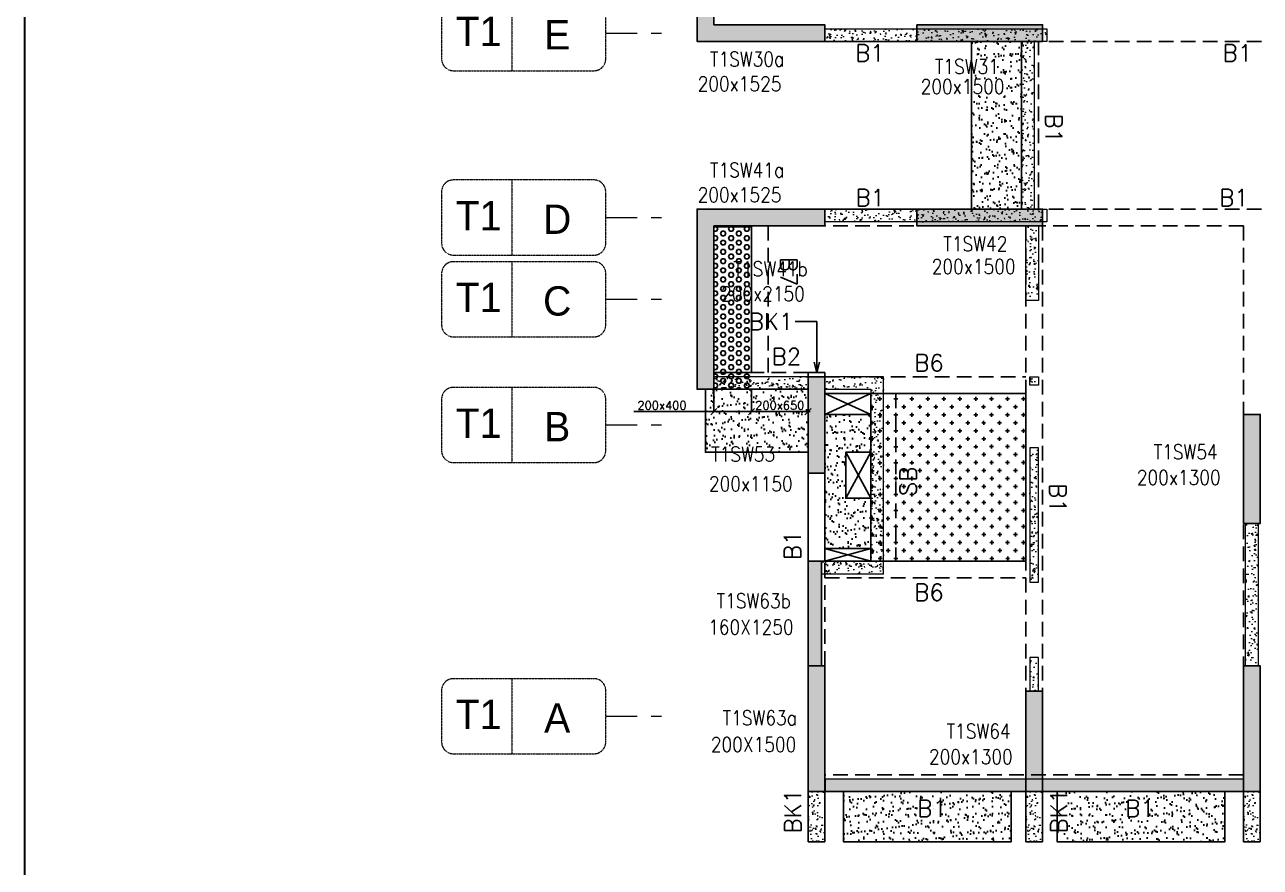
# Model space of a CAD drawing. Header units: millimetres. Extents: x 1078357 to 2594950, y -4969473 to -4636555.
# Drawn here: x 1346322 to 1361076, y -4673612 to -4663560 of the extents above; entities that cross this region are included whole.
import ezdxf
from ezdxf.enums import TextEntityAlignment as Align

# ---------------------------------------------------------------- set-up
doc = ezdxf.new("R2010")
doc.units = ezdxf.units.MM
doc.header["$PDMODE"] = 35
for name, pattern in [('CENTER', [2, 1.25, -0.25, 0.25, -0.25]), ('CONTINOUS', [0]), ('DGN STYLE 7', [8.34, 3.75, -1.67, 1.25, -1.67]), ('HIDDEN', [0.375, 0.25, -0.125]), ('New Retail block$0$CONTINOUS', [0])]:
    doc.linetypes.add(name, pattern=pattern)
doc.layers.get('0').update_dxf_attribs({"lineweight": 0})
doc.layers.get('Defpoints').update_dxf_attribs({"lineweight": 0})
for name, color, linetype, lineweight in [('A-_ANOTDIMA_D-', 6, 'Continuous', 13), ('A-_ANOTGRID_E-', 8, 'DGN STYLE 7', 13), ('Boundary', 40, 'Continuous', 30), ('COL. NO.', 30, 'Continuous', 25), ('COL. SIZE', 7, 'Continuous', 25), ('DIM', 9, 'Continuous', 25), ('GRID LINE', 8, 'Continuous', 0), ('HATCH', 8, 'Continuous', 30), ('S-NON STR RCC WALL', 8, 'Continuous', 0)]:
    doc.layers.add(name, color=color, linetype=linetype, lineweight=lineweight)
for name, color, linetype in [('B-200x325', 201, 'HIDDEN'), ('B-200x375', 41, 'HIDDEN'), ('B-200x400', 44, 'HIDDEN'), ('B-200x650', 241, 'HIDDEN'), ('B-300xSLAB THK.', 151, 'Continuous'), ('BK1-200x650', 241, 'HIDDEN'), ('DC BEAM NO.', 7, 'Continuous'), ('DROP SLAB', 8, 'Continuous'), ('S-COLUMN_SHEAR WALL', 1, 'Continuous'), ('S-PROJECTION', 54, 'New Retail block$0$CONTINOUS'), ('SLAB FOLD', 8, 'Continuous')]:
    doc.layers.add(name, color=color, linetype=linetype)
doc.styles.add('Roman', font='romans')
doc.styles.add('ROMANS', font='romans.shx', dxfattribs={"width": 0.85})
doc.styles.get("Standard").update_dxf_attribs({"font": 'Adani Regular.ttf', "height": 500})
doc.dimstyles.new('HARESH', dxfattribs={"dimtxt": 150, "dimasz": 75, "dimexe": 0, "dimexo": 0, "dimgap": 25, "dimtad": 1, "dimdec": 0, "dimdsep": 46, "dimtxsty": 'Roman', "dimblk": 'OBLIQUE', "dimcen": 225, "dimdle": 25, "dimclrd": 2, "dimclre": 2, "dimclrt": 7, "dimadec": 8, "dimazin": 1, "dimtfac": 1, "dimtdec": 0, "dimtmove": 0, "dimatfit": 0, "dimfxl": 1, "dimlwd": -1, "dimlwe": -1, "dimarcsym": 0})
pattern_1 = [(50, (-4983719.23, 23434810.46), (182.184669, -15.9390855), [19.05, -209.55]), (355, (-4983719.23, 23434810.46), (-35.2434214, 191.0568452), [15.24, -167.6405842]), (100.4514447, (-4983704.05, 23434809.13), (146.9412471, 175.1177519), [16.1900088, -178.0902446]), (46.1842, (-4983719.23, 23434861.26), (271.0790409, -42.042328), [28.575, -314.325]), (96.6355576, (-4983696.64, 23434857.75), (237.404134, 247.4261246), [24.2850231, -267.1356082]), (351.1841512, (-4983719.23, 23434861.26), (237.404134, 247.4261246), [22.859967, -251.459732]), (21, (-4983693.83, 23434848.56), (151.6143913, -102.2651982), [19.05, -209.55]), (326, (-4983693.83, 23434848.56), (61.8020283, 184.1879661), [15.24, -167.64]), (71.451445, (-4983681.2, 23434840.03), (213.4164193, 81.9227689), [16.1900088, -178.0899376]), (37.5, (-4983719.23, 23434810.456), (3.08860325, 84.55503887), [0, -165.608, 0, -170.18, 0, -168.275]), (7.5, (-4983719.23, 23434810.46), (66.8196625, 100.18057482), [0, -97.028, 0, -161.798, 0, -64.135]), (327.5, (-4983775.87, 23434810.456), (135.59059517, -5.728744), [0, -63.5, 0, -198.12, 0, -262.89]), (317.5, (-4983801.27, 23434810.46), (148.1291814, 25.42649103), [0, -82.55, 0, -131.572, 0, -186.69])]

# ---------------------------------------------------------------- blocks, each defined once
blk = doc.blocks.new('_Oblique')
at = {"color": 0, "linetype": 'ByBlock', "lineweight": -2}
blk.add_line((-0.5, -0.5), (0.5, 0.5), dxfattribs=at)
blk = doc.blocks.new('*D1296')
at = {"layer": 'Defpoints', "color": 0, "ltscale": 700, "transparency": 16777216}
for p in [(1354551, -4667910, 0), (1355001, -4667910, 0), (1354551, -4668176)]:
    blk.add_point(p, dxfattribs=at)
at = {"layer": 'DIM', "color": 2, "ltscale": 700, "transparency": 16777216}
for p, q in [((1354551, -4667910), (1354551, -4668176)), ((1355001, -4667910), (1355001, -4668176)), ((1353595, -4668176), (1354551, -4668176)), ((1354551, -4668176), (1354476, -4668176)), ((1355001, -4668176), (1354551, -4668176)), ((1355001, -4668176), (1354551, -4668176)), ((1355001, -4668176), (1355076, -4668176))]:
    blk.add_line(p, q, dxfattribs=at)
at = {"layer": 'DIM', "color": 2, "ltscale": 700, "transparency": 16777216, "xscale": 75, "yscale": 75, "zscale": 75}
blk.add_blockref('_Oblique', (1354551, -4668176), dxfattribs=at)
at = {"layer": 'DIM', "color": 2, "ltscale": 700, "transparency": 16777216, "xscale": 75, "yscale": 75, "zscale": 75, "rotation": 180}
blk.add_blockref('_Oblique', (1355001, -4668176), dxfattribs=at)
at = {"layer": 'DIM', "color": 7, "ltscale": 700, "transparency": 16777216, "insert": (1353932, -4668101), "char_height": 150, "attachment_point": 5, "style": 'Roman'}
blk.add_mtext('{\\H0.666667x;200x400}', dxfattribs=at)
blk = doc.blocks.new('*D1297')
at = {"layer": 'Defpoints', "color": 0, "ltscale": 700, "transparency": 16777216}
for p in [(1355001, -4667910), (1355676, -4667910, 0), (1355676, -4668176)]:
    blk.add_point(p, dxfattribs=at)
at = {"layer": 'DIM', "color": 2, "ltscale": 700, "transparency": 16777216}
for p, q in [((1355001, -4667910), (1355001, -4668176)), ((1355676, -4667910), (1355676, -4668176)), ((1354976, -4668176), (1355701, -4668176))]:
    blk.add_line(p, q, dxfattribs=at)
at = {"layer": 'DIM', "color": 2, "ltscale": 700, "transparency": 16777216, "xscale": 75, "yscale": 75, "zscale": 75, "rotation": 180}
blk.add_blockref('_Oblique', (1355001, -4668176), dxfattribs=at)
at = {"layer": 'DIM', "color": 2, "ltscale": 700, "transparency": 16777216, "xscale": 75, "yscale": 75, "zscale": 75}
blk.add_blockref('_Oblique', (1355676, -4668176), dxfattribs=at)
at = {"layer": 'DIM', "color": 7, "ltscale": 700, "transparency": 16777216, "insert": (1355339, -4668101), "char_height": 150, "attachment_point": 5, "style": 'Roman'}
blk.add_mtext('{\\H0.666667x;200x650}', dxfattribs=at)
blk = doc.blocks.new('G$CD63B60BD')
at = {"layer": 'COL. NO.', "linetype": 'Continuous', "style": 'ROMANS', "width": 0.85}
for s, p in [('T1SW30a', (-1171, 8653, -320)), ('T1SW31', (1514, 8565, -320)), ('T1SW41a', (-1171, 7329, -320)), ('T1SW42', (1615, 6449, -320)), ('T1SW41b', (-891, 6149, -320)), ('T1SW54', (4127, 3966, -320)), ('T1SW53', (-1158, 3938, -320)), ('T1SW63b', (-1092, 2189, 0)), ('T1SW63a', (-1020, 792, 0)), ('T1SW64', (1654, 634, -320))]:
    blk.add_text(s, height=175, dxfattribs=at).set_placement(p)
at = {"layer": 'COL. SIZE', "linetype": 'Continuous', "style": 'ROMANS', "width": 0.85}
for s, p in [('200x1525', (-1318, 8357, -320)), ('200x1500', (1345, 8325, -320)), ('200x1525', (-1318, 7033, -320)), ('200x1500', (1477, 6177, -320)), ('200x2150', (-1039, 5853, -320)), ('200x1300', (3926, 3661, -320)), ('200x1150', (-1184, 3585, -320)), ('160X1250', (-1193, 1876, 0)), ('200X1500', (-1161, 475, 0)), ('200x1300', (1444, 329, -320))]:
    blk.add_text(s, height=175, dxfattribs=at).set_placement(p)
blk = doc.blocks.new('Tower grid nomenclature-ex')
at = {"layer": 'A-_ANOTGRID_E-'}
blk.add_lwpolyline([(-1250, -600), (1750, -600, 0.414214), (2000, -350), (2000, 750, 0.414214), (1750, 1000), (-1250, 1000, 0.414214), (-1500, 750), (-1500, -350, 0.414214)], format="xyb", close=True, dxfattribs=at)
blk.add_lwpolyline([(0, 1000), (0, -600)], dxfattribs=at)
at = {"layer": 'A-_ANOTGRID_E-', "flags": 8}
for p in [(-1235, 400), (1788, 400)]:
    blk.add_attdef('GRID', text='', height=625, dxfattribs=at).set_placement(p, align=Align.MIDDLE_CENTER)
blk = doc.blocks.new('T1')
at = {"layer": 'GRID LINE', "linetype": 'DGN STYLE 7', "ltscale": 100, "elevation": 0}
for points in [[(37120, -40093), (37927, -40093)], [(37120, -42293), (37927, -42293)], [(37120, -43268), (37927, -43268)], [(37120, -44768), (37927, -44768)], [(37120, -48243), (37927, -48243)]]:
    blk.add_lwpolyline(points, dxfattribs=at)
at = {"layer": 'GRID LINE'}
ref = blk.add_blockref('Tower grid nomenclature-ex', (36000, -40205, 0), dxfattribs=dict(at, xscale=0.56, yscale=0.56, zscale=0.56))
ref.add_attrib('GRID', 'E', dxfattribs={"layer": 'A-_ANOTGRID_E-', "height": 350}).set_placement((36540, -40113, 0), align=Align.MIDDLE_CENTER)
ref.add_attrib('GRID', 'T1', dxfattribs={"layer": 'A-_ANOTGRID_E-', "height": 350}).set_placement((35601, -40072, 0), align=Align.MIDDLE_CENTER)
ref = blk.add_blockref('Tower grid nomenclature-ex', (36000, -42405, 0), dxfattribs=dict(at, xscale=0.56, yscale=0.56, zscale=0.56))
ref.add_attrib('GRID', 'D', dxfattribs={"layer": 'A-_ANOTGRID_E-', "height": 350}).set_placement((36540, -42313, 0), align=Align.MIDDLE_CENTER)
ref.add_attrib('GRID', 'T1', dxfattribs={"layer": 'A-_ANOTGRID_E-', "height": 350}).set_placement((35601, -42272, 0), align=Align.MIDDLE_CENTER)
ref = blk.add_blockref('Tower grid nomenclature-ex', (36000, -43380, 0), dxfattribs=dict(at, xscale=0.56, yscale=0.56, zscale=0.56))
ref.add_attrib('GRID', 'C', dxfattribs={"layer": 'A-_ANOTGRID_E-', "height": 350}).set_placement((36540, -43288, 0), align=Align.MIDDLE_CENTER)
ref.add_attrib('GRID', 'T1', dxfattribs={"layer": 'A-_ANOTGRID_E-', "height": 350}).set_placement((35601, -43247, 0), align=Align.MIDDLE_CENTER)
ref = blk.add_blockref('Tower grid nomenclature-ex', (36000, -44880, 0), dxfattribs=dict(at, xscale=0.56, yscale=0.56, zscale=0.56))
ref.add_attrib('GRID', 'B', dxfattribs={"layer": 'A-_ANOTGRID_E-', "height": 350}).set_placement((36540, -44788, 0), align=Align.MIDDLE_CENTER)
ref.add_attrib('GRID', 'T1', dxfattribs={"layer": 'A-_ANOTGRID_E-', "height": 350}).set_placement((35601, -44747, 0), align=Align.MIDDLE_CENTER)
ref = blk.add_blockref('Tower grid nomenclature-ex', (36000, -48355, 0), dxfattribs=dict(at, xscale=0.56, yscale=0.56, zscale=0.56))
ref.add_attrib('GRID', 'A', dxfattribs={"layer": 'A-_ANOTGRID_E-', "height": 350}).set_placement((36540, -48263, 0), align=Align.MIDDLE_CENTER)
ref.add_attrib('GRID', 'T1', dxfattribs={"layer": 'A-_ANOTGRID_E-', "height": 350}).set_placement((35601, -48222, 0), align=Align.MIDDLE_CENTER)

msp = doc.modelspace()

# ---------------------------------------------------------------- hatches: boundary and pattern name
at = {"layer": 'DROP SLAB'}
h = msp.add_hatch(dxfattribs=at)
h.set_pattern_fill('CROSS', color=8, scale=15, angle=0.03079)
h.set_pattern_definition([(180.03079016, (-12880987.68, 56221088.59), (-95.19879988, -95.30117261), [47.625, -142.875]), (270.03079016, (-12881011.5, 56221112.39), (95.30117261, -95.19879988), [47.625, -142.875])])
h.paths.add_polyline_path([(1356426.2, -4667959.7), (1358276.2, -4667959.7), (1358276.2, -4669959.5), (1356426.2, -4669959.5)])
at = {"layer": 'HATCH'}
h = msp.add_hatch(dxfattribs=at)
h.set_pattern_fill('AR-SAND', color=8, scale=3, angle=179.97015)
h.set_pattern_definition([(37.4701541, (-2559456.77, 14017529.65), (-4.72361136, 146.8264517), [0, -115.824, 0, -129.54, 0, -123.825]), (7.4701541, (-2559456.77, 14017529.65), (134.9689868, 214.9772528), [0, -62.484, 0, -104.394, 0, -40.005]), (327.4701541, (-2559550.5, 14017529.7), (237.2979035, 0.3075449), [0, -38.1, 0, -137.16, 0, -179.07]), (317.4701541, (-2559550.5, 14017529.7), (229.1017424, 66.759465), [0, -19.05, 0, -89.916, 0, -102.87])])
h.paths.add_polyline_path([(1358226.5, -4663759.8), (1357626.5, -4663759.8), (1357626.5, -4665759.8), (1358226.5, -4665759.8)])
h = msp.add_hatch(dxfattribs=at)
h.set_pattern_fill('AR-SAND', color=8, scale=3, angle=179.97015)
h.set_pattern_definition([(37.4701541, (-2569956.74, 14014779.73), (-4.72361136, 146.8264517), [0, -115.824, 0, -129.54, 0, -123.825]), (7.4701541, (-2569956.74, 14014779.73), (134.9689868, 214.9772528), [0, -62.484, 0, -104.394, 0, -40.005]), (327.4701541, (-2570050.47, 14014779.78), (237.2979035, 0.3075449), [0, -38.1, 0, -137.16, 0, -179.07]), (317.4701541, (-2570050.47, 14014779.78), (229.1017424, 66.759465), [0, -19.05, 0, -89.916, 0, -102.87])])
h.paths.add_polyline_path([(1355676.5, -4667909.7), (1354451.2, -4667909.7), (1354451.2, -4668659.6), (1355676.5, -4668659.6)])
h = msp.add_hatch(dxfattribs=at)
h.set_pattern_fill('AR-SAND', color=8, scale=3, angle=180.02985)
h.set_pattern_definition([(37.47015413, (-3665956.78, 18698798.93), (-4.72361136, 146.8264517), [0, -115.824, 0, -129.54, 0, -123.825]), (7.4701541, (-3665956.78, 18698798.93), (134.9689868, 214.9772528), [0, -62.484, 0, -104.394, 0, -40.005]), (327.4701541, (-3666050.5, 18698798.98), (237.2979035, 0.3075449), [0, -38.1, 0, -137.16, 0, -179.07]), (317.4701541, (-3666050.5, 18698798.98), (229.1017424, 66.759465), [0, -19.05, 0, -89.916, 0, -102.87])])
h.paths.add_polyline_path([(1355876.2, -4669809.7), (1356426.2, -4669809.7), (1356426.2, -4669209.6), (1356126.2, -4669209.6), (1356126.2, -4668659.7), (1356426.2, -4668659.7), (1356426.2, -4668209.7), (1355876.2, -4668209.7)])
h = msp.add_hatch(dxfattribs=at)
h.set_pattern_fill('AR-SAND', color=8, scale=3, angle=179.97015)
h.set_pattern_definition([(37.47015413, (-3659431.5, 18698798.92), (-4.72361136, 146.8264517), [0, -115.824, 0, -129.54, 0, -123.825]), (7.4701541, (-3659431.5, 18698798.92), (134.9689868, 214.9772528), [0, -62.484, 0, -104.394, 0, -40.005]), (327.4701541, (-3659525.23, 18698798.96), (237.2979035, 0.3075449), [0, -38.1, 0, -137.16, 0, -179.07]), (317.4701541, (-3659525.23, 18698798.96), (229.1017424, 66.759465), [0, -19.05, 0, -89.916, 0, -102.87])])
h.paths.add_polyline_path([(1358101.5, -4672709.7), (1356101.5, -4672709.7), (1356101.5, -4673309.7), (1358101.5, -4673309.7)])
h = msp.add_hatch(dxfattribs=at)
h.set_pattern_fill('AR-SAND', color=8, scale=3, angle=179.97015)
h.set_pattern_definition([(37.47015413, (-3661981.5, 18698798.92), (-4.72361136, 146.8264517), [0, -115.824, 0, -129.54, 0, -123.825]), (7.4701541, (-3661981.5, 18698798.92), (134.9689868, 214.9772528), [0, -62.484, 0, -104.394, 0, -40.005]), (327.4701541, (-3662075.23, 18698798.96), (237.2979035, 0.3075449), [0, -38.1, 0, -137.16, 0, -179.07]), (317.4701541, (-3662075.23, 18698798.96), (229.1017424, 66.759465), [0, -19.05, 0, -89.916, 0, -102.87])])
h.paths.add_polyline_path([(1360651.5, -4672709.7), (1358651.5, -4672709.7), (1358651.5, -4673309.7), (1360651.5, -4673309.7)])
at = {"layer": 'S-COLUMN_SHEAR WALL', "lineweight": 25, "extrusion": (1.00316e-06, 1.91639e-11, 1)}
h = msp.add_hatch(color=1, dxfattribs=at)
h.dxf.hatch_style = 1
h.paths.add_polyline_path([(1354551.3, -4663559.7), (1355876.3, -4663559.7), (1355876.3, -4663759.7), (1354351.3, -4663759.7), (1354351.3, -4661609.7), (1354551.3, -4661609.7)])
at = {"layer": 'S-COLUMN_SHEAR WALL', "lineweight": 25}
h = msp.add_hatch(color=1, dxfattribs=at)
h.dxf.hatch_style = 1
h.paths.add_polyline_path([(1356976.3, -4663559.7), (1358476.3, -4663559.7), (1358476.3, -4663759.7), (1356976.3, -4663759.7)])
at = {"layer": 'S-COLUMN_SHEAR WALL', "lineweight": 25, "extrusion": (1.00316e-06, -2.11765e-11, 1)}
h = msp.add_hatch(color=1, dxfattribs=at)
h.dxf.hatch_style = 1
h.paths.add_polyline_path([(1354551.3, -4665959.7), (1355876.3, -4665959.7), (1355876.3, -4665759.7), (1354351.3, -4665759.7), (1354351.3, -4667909.7), (1354551.3, -4667909.7)])
at = {"layer": 'S-COLUMN_SHEAR WALL', "lineweight": 25}
h = msp.add_hatch(color=1, dxfattribs=at)
h.dxf.hatch_style = 1
h.paths.add_polyline_path([(1356976.3, -4665759.7), (1358476.3, -4665759.7), (1358476.3, -4665959.7), (1356976.3, -4665959.7)])
at = {"layer": 'S-COLUMN_SHEAR WALL', "lineweight": 25, "extrusion": (1.00316e-06, -2.11765e-11, 1)}
h = msp.add_hatch(color=1, dxfattribs=at)
h.dxf.hatch_style = 1
h.paths.add_polyline_path([(1355876.3, -4667759.7), (1355676.3, -4667759.7), (1355676.3, -4668909.7), (1355876.3, -4668909.7)])
h = msp.add_hatch(color=1, dxfattribs=at)
h.dxf.hatch_style = 1
h.paths.add_polyline_path([(1361076.3, -4668209.7), (1360876.3, -4668209.7), (1360876.3, -4669509.7), (1361076.3, -4669509.7)])
at = {"layer": 'S-COLUMN_SHEAR WALL', "lineweight": 25, "extrusion": (-1.00316e-06, -1.91639e-11, 1)}
h = msp.add_hatch(color=1, dxfattribs=at)
h.dxf.hatch_style = 1
h.paths.add_polyline_path([(1360876.3, -4668209.7), (1361076.3, -4668209.7), (1361076.3, -4669509.7), (1360876.3, -4669509.7)])
at = {"layer": 'S-COLUMN_SHEAR WALL', "lineweight": 25, "extrusion": (1.00316e-06, -2.11765e-11, 1)}
h = msp.add_hatch(color=1, dxfattribs=at)
h.dxf.hatch_style = 1
h.paths.add_polyline_path([(1355836.3, -4671209.7), (1355676.3, -4671209.7), (1355676.3, -4669959.5), (1355836.3, -4669959.5)])
h = msp.add_hatch(color=1, dxfattribs=at)
h.dxf.hatch_style = 1
h.paths.add_polyline_path([(1355876.2, -4672709.7), (1355676.2, -4672709.7), (1355676.2, -4671209.7), (1355876.2, -4671209.7)])
at = {"layer": 'S-COLUMN_SHEAR WALL', "lineweight": 25, "extrusion": (-1.00316e-06, -1.91639e-11, 1)}
h = msp.add_hatch(color=1, dxfattribs=at)
h.dxf.hatch_style = 1
h.paths.add_polyline_path([(1360876.2, -4672709.7), (1361076.2, -4672709.7), (1361076.2, -4671209.7), (1360876.2, -4671209.7)])
at = {"layer": 'S-COLUMN_SHEAR WALL', "lineweight": 25, "extrusion": (1.00316e-06, -2.11765e-11, 1)}
h = msp.add_hatch(color=1, dxfattribs=at)
h.dxf.hatch_style = 1
h.paths.add_polyline_path([(1361076.2, -4672709.7), (1360876.2, -4672709.7), (1360876.2, -4671209.7), (1361076.2, -4671209.7)])
at = {"layer": 'S-COLUMN_SHEAR WALL', "lineweight": 25}
h = msp.add_hatch(color=1, dxfattribs=at)
h.dxf.hatch_style = 1
h.paths.add_polyline_path([(1358476.2, -4671509.7), (1358476.2, -4672709.7), (1358276.2, -4672709.7), (1358276.2, -4671509.7)])
at = {"layer": 'S-NON STR RCC WALL'}
h = msp.add_hatch(dxfattribs=at)
h.set_pattern_fill('AR-CONC', color=256, angle=180)
h.set_pattern_definition([(50, (-3893559.26, 18750791.26), (182.184669, -15.9390855), [19.05, -209.55]), (355, (-3893559.26, 18750791.26), (-35.2434214, 191.0568452), [15.24, -167.6405842]), (100.4514447, (-3893544.08, 18750789.93), (146.9412471, 175.1177519), [16.1900088, -178.0902446]), (46.1842, (-3893559.26, 18750842.06), (271.0790409, -42.042328), [28.575, -314.325]), (96.6355576, (-3893536.67, 18750838.56), (237.404134, 247.4261246), [24.285023, -267.135608]), (351.1841512, (-3893559.26, 18750842.06), (237.404134, 247.4261246), [22.859967, -251.459732]), (21, (-3893533.86, 18750829.36), (151.6143913, -102.2651982), [19.05, -209.55]), (326, (-3893533.86, 18750829.36), (61.8020283, 184.1879661), [15.24, -167.64]), (71.451445, (-3893521.23, 18750820.84), (213.4164193, 81.9227689), [16.1900088, -178.0899376]), (37.5, (-3893559.26, 18750791.26), (3.08860325, 84.55503887), [0, -165.608, 0, -170.18, 0, -168.275]), (7.5, (-3893559.26, 18750791.26), (66.8196625, 100.18057482), [0, -97.028, 0, -161.798, 0, -64.135]), (327.5, (-3893615.9, 18750791.26), (135.59059517, -5.728744), [0, -63.5, 0, -198.12, 0, -262.89]), (317.5, (-3893641.3, 18750791.26), (148.1291814, 25.42649103), [0, -82.55, 0, -131.572, 0, -186.69])])
h.paths.add_polyline_path([(1355876.5, -4663759.7), (1355876.5, -4663609.7), (1358526.5, -4663609.7), (1358526.5, -4663759.7), (1358376.5, -4663759.7), (1358376.5, -4665759.7), (1358526.5, -4665759.7), (1358526.5, -4665909.7), (1355876.5, -4665909.7), (1355876.5, -4665759.7), (1358226.5, -4665759.7), (1358226.5, -4663759.7)])
h = msp.add_hatch(dxfattribs=at)
h.set_pattern_fill('AR-CONC', color=256, angle=180)
h.set_pattern_definition([(50, (-6093258.71, 28115539.61), (182.184669, -15.93908554), [19.05, -209.55]), (355, (-6093258.71, 28115539.61), (-35.2434214, 191.0568452), [15.24, -167.6405842]), (100.4514447, (-6093243.53, 28115538.29), (146.9412471, 175.1177519), [16.1900088, -178.0902446]), (46.1842, (-6093258.71, 28115590.41), (271.0790409, -42.042328), [28.575, -314.325]), (96.6355576, (-6093236.12, 28115586.9), (237.404134, 247.4261246), [24.2850231, -267.1356082]), (351.1841512, (-6093258.7, 28115590.41), (237.404134, 247.4261246), [22.859967, -251.459732]), (21, (-6093233.31, 28115577.71), (151.6143913, -102.2651982), [19.05, -209.55]), (326, (-6093233.31, 28115577.71), (61.8020283, 184.1879661), [15.24, -167.64]), (71.451445, (-6093220.68, 28115569.2), (213.4164193, 81.9227689), [16.1900088, -178.0899376]), (37.5, (-6093258.714, 28115539.614), (3.08860325, 84.55503887), [0, -165.608, 0, -170.18, 0, -168.275]), (7.5, (-6093258.71, 28115539.61), (66.8196625, 100.18057482), [0, -97.028, 0, -161.798, 0, -64.135]), (327.5, (-6093315.356, 28115539.614), (135.59059517, -5.72874399), [0, -63.5, 0, -198.12, 0, -262.89]), (317.5, (-6093340.76, 28115539.61), (148.1291814, 25.42649103), [0, -82.55, 0, -131.572, 0, -186.69])])
h.paths.add_polyline_path([(1358276.5, -4665959.7), (1358426.4, -4665959.7), (1358426.4, -4666849.6), (1358276.5, -4666849.6)])
h = msp.add_hatch(dxfattribs=at)
h.set_pattern_fill('AR-CONC', color=256, angle=180)
h.set_pattern_definition(pattern_1)
h.paths.add_polyline_path([(1354551.5, -4667909.5), (1355676.5, -4667909.5), (1355676.5, -4667759.5), (1354551.5, -4667759.5)])
h = msp.add_hatch(dxfattribs=at)
h.set_pattern_fill('AR-CONC', color=256, angle=180)
h.set_pattern_definition(pattern_1)
h.paths.add_polyline_path([(1356576.5, -4670109.5), (1356576.5, -4667759.5), (1355876.5, -4667759.5), (1355876.5, -4667909.5), (1356426.5, -4667909.5), (1356426.5, -4669959.5), (1355826.5, -4669959.5), (1355826.5, -4669959.5), (1355836.5, -4669959.5), (1355836.5, -4670109.5)])
h = msp.add_hatch(dxfattribs=at)
h.set_pattern_fill('AR-CONC', color=256, angle=180)
h.set_pattern_definition([(50, (2455600.99, -9254853.56), (182.184669, -15.9390855), [19.05, -209.55]), (355, (2455600.99, -9254853.56), (-35.2434214, 191.056845), [15.24, -167.640584]), (100.4514447, (2455616.17, -9254854.88), (146.941247, 175.117752), [16.190009, -178.0902446]), (46.1842, (2455601, -9254802.76), (271.079041, -42.042328), [28.575, -314.325]), (96.6355576, (2455623.58, -9254806.26), (237.404134, 247.426125), [24.285023, -267.135608]), (351.184151, (2455601, -9254802.76), (237.404134, 247.426125), [22.859967, -251.459732]), (21, (2455626.39, -9254815.46), (151.6143913, -102.265198), [19.05, -209.55]), (326, (2455626.39, -9254815.46), (61.802028, 184.187966), [15.24, -167.64]), (71.451445, (2455639.02, -9254823.98), (213.416419, 81.922769), [16.190009, -178.0899376]), (37.5, (2455600.99, -9254853.555), (3.08860325, 84.5550389), [0, -165.608, 0, -170.18, 0, -168.275]), (7.5, (2455600.99, -9254853.555), (66.8196625, 100.1805748), [0, -97.028, 0, -161.798, 0, -64.135]), (327.5, (2455544.35, -9254853.555), (135.5905952, -5.728744), [0, -63.5, 0, -198.12, 0, -262.89]), (317.5, (2455518.95, -9254853.56), (148.1291814, 25.426491), [0, -82.55, 0, -131.572, 0, -186.69])])
h.paths.add_polyline_path([(1358326.5, -4667759.7), (1358426.5, -4667759.7), (1358426.5, -4667859.7), (1358326.5, -4667859.7)])
h = msp.add_hatch(dxfattribs=at)
h.set_pattern_fill('AR-CONC', color=256, angle=180)
h.set_pattern_definition([(50, (2455614.2, -9253488.89), (182.184669, -15.9390855), [19.05, -209.55]), (355, (2455614.2, -9253488.9), (-35.2434214, 191.056845), [15.24, -167.640584]), (100.4514447, (2455629.39, -9253490.22), (146.941247, 175.117752), [16.190009, -178.0902446]), (46.1842, (2455614.2, -9253438.1), (271.079041, -42.042328), [28.575, -314.325]), (96.6355576, (2455636.8, -9253441.6), (237.404134, 247.426125), [24.285023, -267.135608]), (351.184151, (2455614.2, -9253438.1), (237.404134, 247.426125), [22.859967, -251.459732]), (21, (2455639.6, -9253450.79), (151.6143913, -102.265198), [19.05, -209.55]), (326, (2455639.6, -9253450.8), (61.802028, 184.187966), [15.24, -167.64]), (71.451445, (2455652.24, -9253459.31), (213.416419, 81.922769), [16.190009, -178.0899376]), (37.5, (2455614.203, -9253488.89), (3.08860325, 84.5550389), [0, -165.608, 0, -170.18, 0, -168.275]), (7.5, (2455614.2, -9253488.89), (66.8196625, 100.1805748), [0, -97.028, 0, -161.798, 0, -64.135]), (327.5, (2455557.56, -9253488.89), (135.5905952, -5.728744), [0, -63.5, 0, -198.12, 0, -262.89]), (317.5, (2455532.16, -9253488.89), (148.1291814, 25.426491), [0, -82.55, 0, -131.572, 0, -186.69])])
h.paths.add_polyline_path([(1358326.5, -4670209.7), (1358426.5, -4670209.7), (1358426.5, -4668609.7), (1358326.5, -4668609.7)])
at = {"layer": 'S-NON STR RCC WALL', "ltscale": 700}
h = msp.add_hatch(dxfattribs=at)
h.set_pattern_fill('AR-CONC', color=256)
h.set_pattern_definition([(50, (227785.15, 106283.06), (182.184669, -15.9390855), [19.05, -209.55]), (355, (227785.15, 106283.06), (-35.2434214, 191.056845), [15.24, -167.640584]), (100.4514447, (227800.33, 106281.73), (146.941247, 175.117752), [16.190009, -178.0902446]), (46.1842, (227785.15, 106333.86), (271.079041, -42.042328), [28.575, -314.325]), (96.6355576, (227807.74, 106330.35), (237.404134, 247.426125), [24.285023, -267.135608]), (351.184151, (227785.15, 106333.86), (237.404134, 247.426125), [22.859967, -251.459732]), (21, (227810.55, 106321.16), (151.6143913, -102.265198), [19.05, -209.55]), (326, (227810.55, 106321.16), (61.802028, 184.187966), [15.24, -167.64]), (71.451445, (227823.19, 106312.64), (213.416419, 81.922769), [16.190009, -178.0899376]), (37.5, (227785.15, 106283.06), (3.08860325, 84.5550389), [0, -165.608, 0, -170.18, 0, -168.275]), (7.5, (227785.15, 106283.06), (66.8196625, 100.1805748), [0, -97.028, 0, -161.798, 0, -64.135]), (327.5, (227728.51, 106283.06), (135.5905952, -5.728744), [0, -63.5, 0, -198.12, 0, -262.89]), (317.5, (227703.11, 106283.06), (148.1291814, 25.426491), [0, -82.55, 0, -131.572, 0, -186.69])])
h.paths.add_polyline_path([(1360901.5, -4669509.7), (1361051.5, -4669509.7), (1361051.5, -4671209.7), (1360901.5, -4671209.7)])
at = {"layer": 'S-NON STR RCC WALL'}
h = msp.add_hatch(dxfattribs=at)
h.set_pattern_fill('AR-CONC', color=256, angle=180)
h.set_pattern_definition([(50, (1358389.49, -4569469.7), (182.18467, -15.93909), [19.05, -209.55]), (355, (1358389.49, -4569469.7), (-35.24342, 191.05685), [15.24, -167.6406]), (100.45144, (1358404.67, -4569471.03), (146.94125, 175.11775), [16.19, -178.09024]), (46.1842, (1358389.49, -4569418.9), (271.07904, -42.04233), [28.575, -314.325]), (96.63556, (1358412.08, -4569422.4), (237.4041, 247.4261), [24.285, -267.1356]), (351.18415, (1358389.5, -4569418.9), (237.4041, 247.4261), [22.86, -251.4597]), (21, (1358414.89, -4569431.6), (151.6144, -102.2652), [19.05, -209.55]), (326, (1358414.89, -4569431.6), (61.80203, 184.18797), [15.24, -167.64]), (71.45144, (1358427.52, -4569440.13), (213.41642, 81.92277), [16.19, -178.08994]), (37.5, (1358389.49, -4569469.704), (3.088603, 84.55504), [0, -165.608, 0, -170.18, 0, -168.275]), (7.5, (1358389.49, -4569469.7), (66.81966, 100.180575), [0, -97.028, 0, -161.798, 0, -64.135]), (327.5, (1358332.846, -4569469.704), (135.590595, -5.728744), [0, -63.5, 0, -198.12, 0, -262.89]), (317.5, (1358307.45, -4569469.7), (148.12918, 25.42649), [0, -82.55, 0, -131.572, 0, -186.69])])
h.paths.add_polyline_path([(1358326.5, -4671510), (1358426.5, -4671510), (1358426.5, -4671109.7), (1358326.5, -4671109.7)])
h = msp.add_hatch(dxfattribs=at)
h.set_pattern_fill('AR-CONC', color=256, angle=180)
h.set_pattern_definition([(50, (-6080943.95, 28118829.64), (182.184669, -15.93908554), [19.05, -209.55]), (355, (-6080943.95, 28118829.64), (-35.2434214, 191.0568452), [15.24, -167.6405842]), (100.4514447, (-6080928.76, 28118828.32), (146.9412471, 175.1177519), [16.1900088, -178.0902446]), (46.1842, (-6080943.95, 28118880.44), (271.0790409, -42.042328), [28.575, -314.325]), (96.6355576, (-6080921.36, 28118876.94), (237.404134, 247.4261246), [24.2850231, -267.1356082]), (351.1841512, (-6080943.95, 28118880.44), (237.404134, 247.4261246), [22.859967, -251.459732]), (21, (-6080918.55, 28118867.74), (151.6143913, -102.2651982), [19.05, -209.55]), (326, (-6080918.55, 28118867.74), (61.8020283, 184.1879661), [15.24, -167.64]), (71.451445, (-6080905.91, 28118859.22), (213.4164193, 81.9227689), [16.1900088, -178.0899376]), (37.5, (-6080943.946, 28118829.644), (3.08860325, 84.55503887), [0, -165.608, 0, -170.18, 0, -168.275]), (7.5, (-6080943.95, 28118829.64), (66.8196625, 100.18057482), [0, -97.028, 0, -161.798, 0, -64.135]), (327.5, (-6081000.59, 28118829.644), (135.59059517, -5.72874399), [0, -63.5, 0, -198.12, 0, -262.89]), (317.5, (-6081025.99, 28118829.64), (148.1291814, 25.42649103), [0, -82.55, 0, -131.572, 0, -186.69])])
h.paths.add_polyline_path([(1355879.4, -4672709.5), (1360876.5, -4672709.5), (1360876.5, -4672559.5), (1355879.4, -4672559.5)])
h = msp.add_hatch(dxfattribs=at)
h.set_pattern_fill('AR-CONC', color=256, angle=180)
h.set_pattern_definition([(50, (-8274496.07, 37566397.63), (182.184669, -15.93908554), [19.05, -209.55]), (355, (-8274496.07, 37566397.63), (-35.2434214, 191.0568452), [15.24, -167.6405842]), (100.4514447, (-8274480.89, 37566396.3), (146.9412471, 175.1177519), [16.1900088, -178.0902446]), (46.1842, (-8274496.07, 37566448.43), (271.0790409, -42.0423279), [28.575, -314.325]), (96.6355576, (-8274473.48, 37566444.93), (237.404134, 247.4261246), [24.2850231, -267.1356082]), (351.1841512, (-8274496.07, 37566448.43), (237.404134, 247.4261246), [22.859967, -251.459732]), (21, (-8274470.67, 37566435.73), (151.61439127, -102.2651982), [19.05, -209.55]), (326, (-8274470.67, 37566435.73), (61.80202835, 184.1879661), [15.24, -167.64]), (71.451445, (-8274458.04, 37566427.21), (213.4164193, 81.9227689), [16.1900088, -178.0899376]), (37.5, (-8274496.07, 37566397.63), (3.08860325, 84.55503887), [0, -165.608, 0, -170.18, 0, -168.275]), (7.5, (-8274496.07, 37566397.63), (66.81966251, 100.18057482), [0, -97.028, 0, -161.798, 0, -64.135]), (327.5, (-8274552.715, 37566397.63), (135.59059517, -5.72874399), [0, -63.5, 0, -198.12, 0, -262.89]), (317.5, (-8274578.11, 37566397.63), (148.1291814, 25.42649103), [0, -82.55, 0, -131.572, 0, -186.69])])
h.paths.add_polyline_path([(1355876.2, -4672709.6), (1355676.2, -4672709.6), (1355676.2, -4673309.6), (1355876.2, -4673309.6), (1355876.2, -4673309.6), (1355876.2, -4672709.8)], is_closed=False)
h = msp.add_hatch(dxfattribs=at)
h.set_pattern_fill('AR-CONC', color=256, angle=180)
h.set_pattern_definition([(50, (-8271896.05, 37566397.63), (182.184669, -15.93908554), [19.05, -209.55]), (355, (-8271896.05, 37566397.63), (-35.2434214, 191.0568452), [15.24, -167.6405842]), (100.4514447, (-8271880.87, 37566396.3), (146.9412471, 175.1177519), [16.1900088, -178.0902446]), (46.1842, (-8271896.05, 37566448.43), (271.0790409, -42.0423279), [28.575, -314.325]), (96.6355576, (-8271873.46, 37566444.93), (237.404134, 247.4261246), [24.2850231, -267.1356082]), (351.1841512, (-8271896.05, 37566448.43), (237.404134, 247.4261246), [22.859967, -251.459732]), (21, (-8271870.65, 37566435.73), (151.61439127, -102.2651982), [19.05, -209.55]), (326, (-8271870.65, 37566435.73), (61.80202835, 184.1879661), [15.24, -167.64]), (71.451445, (-8271858.02, 37566427.21), (213.4164193, 81.9227689), [16.1900088, -178.0899376]), (37.5, (-8271896.05, 37566397.63), (3.08860325, 84.55503887), [0, -165.608, 0, -170.18, 0, -168.275]), (7.5, (-8271896.05, 37566397.63), (66.81966251, 100.18057482), [0, -97.028, 0, -161.798, 0, -64.135]), (327.5, (-8271952.694, 37566397.63), (135.59059517, -5.72874399), [0, -63.5, 0, -198.12, 0, -262.89]), (317.5, (-8271978.09, 37566397.63), (148.1291814, 25.42649103), [0, -82.55, 0, -131.572, 0, -186.69])])
h.paths.add_polyline_path([(1358476.2, -4672709.6), (1358276.2, -4672709.6), (1358276.2, -4673309.6), (1358476.2, -4673309.6), (1358476.2, -4673309.6), (1358476.2, -4672709.8)], is_closed=False)
h = msp.add_hatch(dxfattribs=at)
h.set_pattern_fill('AR-CONC', color=256, angle=180)
h.set_pattern_definition([(50, (-8269296.05, 37566397.63), (182.184669, -15.93908554), [19.05, -209.55]), (355, (-8269296.05, 37566397.63), (-35.2434214, 191.0568452), [15.24, -167.6405842]), (100.4514447, (-8269280.87, 37566396.3), (146.9412471, 175.1177519), [16.1900088, -178.0902446]), (46.1842, (-8269296.05, 37566448.43), (271.0790409, -42.0423279), [28.575, -314.325]), (96.6355576, (-8269273.46, 37566444.93), (237.404134, 247.4261246), [24.2850231, -267.1356082]), (351.1841512, (-8269296.05, 37566448.43), (237.404134, 247.4261246), [22.859967, -251.459732]), (21, (-8269270.65, 37566435.73), (151.61439127, -102.2651982), [19.05, -209.55]), (326, (-8269270.65, 37566435.73), (61.80202835, 184.1879661), [15.24, -167.64]), (71.451445, (-8269258.02, 37566427.21), (213.4164193, 81.9227689), [16.1900088, -178.0899376]), (37.5, (-8269296.05, 37566397.63), (3.08860325, 84.55503887), [0, -165.608, 0, -170.18, 0, -168.275]), (7.5, (-8269296.05, 37566397.63), (66.81966251, 100.18057482), [0, -97.028, 0, -161.798, 0, -64.135]), (327.5, (-8269352.694, 37566397.63), (135.59059517, -5.72874399), [0, -63.5, 0, -198.12, 0, -262.89]), (317.5, (-8269378.09, 37566397.63), (148.1291814, 25.42649103), [0, -82.55, 0, -131.572, 0, -186.69])])
h.paths.add_polyline_path([(1361076.2, -4672709.6), (1360876.2, -4672709.6), (1360876.2, -4673309.6), (1361076.2, -4673309.6), (1361076.2, -4673309.6), (1361076.2, -4672709.8)], is_closed=False)
at = {"layer": 'SLAB FOLD', "ltscale": 1000}
h = msp.add_hatch(dxfattribs=at)
h.set_pattern_fill('HEX', color=8, scale=10, angle=180)
h.set_pattern_definition([(180, (-836073.06, 4893233.687), (-7e-15, -54.99261315), [31.75, -63.5]), (300, (-836073.06, 4893233.687), (47.625, 27.49630658), [31.75, -63.5]), (240, (-836104.81, 4893233.687), (47.625, -27.49630658), [31.75, -63.5])])
h.paths.add_polyline_path([(1355001.4, -4665970.3), (1354551.4, -4665970.3), (1354551.4, -4667909.5), (1355001.4, -4667909.5)])

# ---------------------------------------------------------------- linework, layer by layer
at = {"layer": 'B-200x325', "ltscale": 700}
for p, q in [((1355876.4, -4667759.7, 0), (1358276.2, -4667759.7, 0)), ((1355876.2, -4670159.5, 0), (1358276.2, -4670159.5, 0))]:
    msp.add_line(p, q, dxfattribs=at)
at = {"layer": 'B-200x325', "linetype": 'Continuous', "ltscale": 700}
for p, q in [((1355876.4, -4667959.7, 0), (1358276.2, -4667959.7, 0)), ((1355876.2, -4669959.5, 0), (1358276.2, -4669959.5, 0))]:
    msp.add_line(p, q, dxfattribs=at)
at = {"layer": 'B-200x375', "linetype": 'Continuous', "ltscale": 700}
msp.add_line((1355001.4, -4667709.7, 0), (1355001.4, -4665970.3, 0), dxfattribs=at)
at = {"layer": 'B-200x375', "ltscale": 700}
msp.add_line((1355201.4, -4667709.7, 0), (1355201.4, -4665959.7, 0), dxfattribs=at)
at = {"layer": 'B-200x400', "linetype": 'HIDDEN', "ltscale": 500}
msp.add_line((1355001.4, -4667709.7, 0), (1354551.4, -4667709.7, 0), dxfattribs=at)
at = {"layer": 'B-200x400', "linetype": 'ByBlock', "ltscale": 500}
msp.add_line((1355001.4, -4667909.7, 0), (1354551.4, -4667909.7, 0), dxfattribs=at)
at = {"layer": 'B-200x650', "linetype": 'CONTINOUS', "ltscale": 700}
for p, q in [((1358226.5, -4663759.6, 0), (1355876.5, -4663759.6, 0)), ((1358226.5, -4665759.6, 0), (1358226.5, -4663759.6, 0)), ((1358226.5, -4665759.7, 0), (1355876.5, -4665759.7, 0)), ((1355676.5, -4667909.7, 0), (1354351.5, -4667909.7, 0)), ((1355676.2, -4667909.7, 0), (1355001.4, -4667909.7, 0)), ((1355676.5, -4671209.7, 0), (1355676.5, -4668909.6, 0)), ((1355676.2, -4673309.7, 0), (1355676.2, -4672709.7, 0)), ((1355876.2, -4672709.7, 0), (1355876.2, -4673309.7, 0)), ((1360876.5, -4672709.6, 0), (1355876.5, -4672709.6, 0)), ((1358276.2, -4673309.7, 0), (1358276.2, -4672709.7, 0)), ((1358476.2, -4672709.7, 0), (1358476.2, -4673309.7, 0)), ((1360876.2, -4673309.6, 0), (1360876.2, -4672709.6, 0)), ((1361076.2, -4672709.6, 0), (1361076.2, -4673309.6, 0)), ((1355876.2, -4673309.7, 0), (1355676.2, -4673309.7, 0)), ((1358476.2, -4673309.7, 0), (1358276.2, -4673309.7, 0)), ((1361076.2, -4673309.6, 0), (1360876.2, -4673309.6, 0))]:
    msp.add_line(p, q, dxfattribs=at)
at = {"layer": 'B-200x650', "linetype": 'HIDDEN', "ltscale": 700}
for p, q in [((1358426.5, -4665759.6, 0), (1358426.5, -4663759.6, 0)), ((1366076.5, -4663759.6, 0), (1358526.5, -4663759.6, 0)), ((1366076.5, -4665759.7, 0), (1358526.5, -4665759.7, 0)), ((1360876.5, -4665959.7, 0), (1355876.5, -4665959.7, 0)), ((1358276.5, -4665959.7, 0), (1358276.5, -4672409.6, 0)), ((1358476.5, -4665959.7, 0), (1358476.5, -4672409.6, 0)), ((1360876.5, -4665959.7, 0), (1360876.5, -4668209.7, 0)), ((1355676.5, -4667709.7, 0), (1354551.5, -4667709.7, 0)), ((1355676.2, -4667709.7, 0), (1355001.4, -4667709.7, 0)), ((1360876.5, -4668209.7, 0), (1360876.5, -4671209.7, 0)), ((1355876.5, -4671209.7, 0), (1355876.5, -4668909.6, 0)), ((1360876.5, -4672509.6, 0), (1355876.5, -4672509.6, 0))]:
    msp.add_line(p, q, dxfattribs=at)
at = {"layer": 'B-200x650', "ltscale": 700}
for p, q in [((1355676.2, -4668709.6, 0), (1355676.2, -4668709.6, 0)), ((1355676.5, -4668709.6, 0), (1355676.5, -4668709.6, 0)), ((1355676.2, -4668909.6, 0), (1355676.9, -4668909.6, 0)), ((1355676.5, -4668909.6, 0), (1355677.2, -4668909.6, 0))]:
    msp.add_line(p, q, dxfattribs=at)
at = {"layer": 'B-300xSLAB THK.', "linetype": 'HIDDEN', "ltscale": 700}
for p, q in [((1356426.1, -4667960, 0), (1356426.1, -4669959.8, 0)), ((1356726.1, -4667960, 0), (1356726.1, -4669959.8, 0))]:
    msp.add_line(p, q, dxfattribs=at)
at = {"layer": 'BK1-200x650', "linetype": 'Continuous', "ltscale": 700, "elevation": 0}
msp.add_lwpolyline([(1355876.5, -4667709.3), (1355676.5, -4667709.3), (1355676.5, -4667759.5), (1355876.5, -4667759.5)], close=True, dxfattribs=at)
at = {"layer": 'Boundary', "ltscale": 700, "elevation": 0}
msp.add_lwpolyline([(1346322.5, -4636994.1), (1453025, -4636994.1), (1453025, -4686048.4), (1346322.5, -4686048.4)], close=True, dxfattribs=at)
at = {"layer": 'DROP SLAB', "color": 3, "linetype": 'CONTINOUS', "ltscale": 500}
for p, q in [((1355876.2, -4668209.7, 0), (1356426.2, -4667959.7, 0)), ((1356426.2, -4668209.7, 0), (1355876.4, -4667959.7, 0)), ((1356126.2, -4669209.7, 0), (1356426.2, -4668659.7, 0)), ((1356126.2, -4668659.7, 0), (1356426.2, -4669209.6, 0)), ((1355876.2, -4669809.7, 0), (1356426.2, -4669959.5, 0)), ((1356426.2, -4669809.7, 0), (1355877, -4669959.5, 0))]:
    msp.add_line(p, q, dxfattribs=at)
at = {"layer": 'DROP SLAB', "color": 3, "linetype": 'CONTINOUS', "ltscale": 500, "elevation": 0}
for points in [[(1355876.4, -4668209.7), (1356426.2, -4668209.7), (1356426.2, -4667959.8), (1355876.4, -4667959.8)], [(1356426.2, -4667959.7), (1358276.2, -4667959.7), (1358276.2, -4669959.5), (1356426.2, -4669959.5)], [(1356126.2, -4669209.7), (1356426.2, -4669209.7), (1356426.2, -4668659.7), (1356126.2, -4668659.7)], [(1355876.2, -4669959.5), (1356426.2, -4669959.5), (1356426.2, -4669809.7), (1355876.2, -4669809.7)]]:
    msp.add_lwpolyline(points, close=True, dxfattribs=at)
at = {"layer": 'S-COLUMN_SHEAR WALL', "color": 1, "lineweight": 25, "extrusion": (1.00316e-06, 1.91639e-11, 1), "elevation": 1.4}
msp.add_lwpolyline([(1354551.3, -4663559.7), (1355876.3, -4663559.7), (1355876.3, -4663759.7), (1354351.3, -4663759.7), (1354351.3, -4661609.7), (1354551.3, -4661609.7), (1354551.3, -4663559.7)], dxfattribs=at)
at = {"layer": 'S-COLUMN_SHEAR WALL', "color": 1, "lineweight": 25, "elevation": 0}
for points in [[(1356976.3, -4663559.7), (1358476.3, -4663559.7), (1358476.3, -4663759.7), (1356976.3, -4663759.7)], [(1356976.3, -4665759.7), (1358476.3, -4665759.7), (1358476.3, -4665959.7), (1356976.3, -4665959.7)], [(1358276.2, -4671509.7), (1358476.2, -4671509.7), (1358476.2, -4672709.7), (1358276.2, -4672709.7)]]:
    msp.add_lwpolyline(points, close=True, dxfattribs=at)
at = {"layer": 'S-COLUMN_SHEAR WALL', "color": 1, "lineweight": 25, "extrusion": (1.00316e-06, -2.11765e-11, 1), "elevation": 1.4}
msp.add_lwpolyline([(1354551.3, -4665959.7), (1355876.3, -4665959.7), (1355876.3, -4665759.7), (1354351.3, -4665759.7), (1354351.3, -4667909.7), (1354551.3, -4667909.7), (1354551.3, -4665959.7)], dxfattribs=at)
for points in [[(1355876.3, -4667759.7), (1355676.3, -4667759.7), (1355676.3, -4668909.7), (1355876.3, -4668909.7)], [(1361076.3, -4668209.7), (1360876.3, -4668209.7), (1360876.3, -4669509.7), (1361076.3, -4669509.7)], [(1355836.3, -4671209.7), (1355676.3, -4671209.7), (1355676.3, -4669959.5), (1355836.3, -4669959.5)], [(1355876.2, -4672709.7), (1355676.2, -4672709.7), (1355676.2, -4671209.7), (1355876.2, -4671209.7)], [(1361076.2, -4672709.7), (1360876.2, -4672709.7), (1360876.2, -4671209.7), (1361076.2, -4671209.7)]]:
    msp.add_lwpolyline(points, close=True, dxfattribs=at)
at = {"layer": 'S-COLUMN_SHEAR WALL', "color": 1, "lineweight": 25, "extrusion": (-1.00316e-06, -1.91639e-11, 1), "elevation": -1.4}
for points in [[(1360876.3, -4668209.7), (1361076.3, -4668209.7), (1361076.3, -4669509.7), (1360876.3, -4669509.7)], [(1360876.2, -4672709.7), (1361076.2, -4672709.7), (1361076.2, -4671209.7), (1360876.2, -4671209.7)]]:
    msp.add_lwpolyline(points, close=True, dxfattribs=at)
at = {"layer": 'S-NON STR RCC WALL', "elevation": 0}
for points in [[(1355876.5, -4663759.7), (1355876.5, -4663609.7), (1358526.5, -4663609.7), (1358526.5, -4663759.7), (1358376.5, -4663759.7), (1358376.5, -4665759.7), (1358526.5, -4665759.7), (1358526.5, -4665909.7), (1355876.5, -4665909.7), (1355876.5, -4665759.7), (1358226.5, -4665759.7), (1358226.5, -4663759.7)], [(1354551.5, -4667909.5), (1355676.5, -4667909.5), (1355676.5, -4667759.5), (1354551.5, -4667759.5)], [(1356576.5, -4670109.5), (1356576.5, -4667759.5), (1355876.5, -4667759.5), (1355876.5, -4667909.5), (1356426.5, -4667909.5), (1356426.5, -4669959.5), (1355826.5, -4669959.5), (1355826.5, -4669959.5), (1355836.5, -4669959.5), (1355836.5, -4670109.5)], [(1358326.5, -4671510), (1358426.5, -4671510), (1358426.5, -4671109.7), (1358326.5, -4671109.7)], [(1355879.4, -4672709.5), (1360876.5, -4672709.5), (1360876.5, -4672559.5), (1355879.4, -4672559.5)]]:
    msp.add_lwpolyline(points, close=True, dxfattribs=at)
at = {"layer": 'S-NON STR RCC WALL', "ltscale": 700, "elevation": 0}
for points in [[(1358276.5, -4665959.7), (1358426.4, -4665959.7), (1358426.4, -4666849.6), (1358276.5, -4666849.6)], [(1358326.5, -4667759.7), (1358426.5, -4667759.7), (1358426.5, -4667859.7), (1358326.5, -4667859.7)], [(1358326.5, -4670209.7), (1358426.5, -4670209.7), (1358426.5, -4668609.7), (1358326.5, -4668609.7)], [(1360901.5, -4669509.7), (1361051.5, -4669509.7), (1361051.5, -4671209.7), (1360901.5, -4671209.7)]]:
    msp.add_lwpolyline(points, close=True, dxfattribs=at)
at = {"layer": 'S-PROJECTION'}
msp.add_line((1357626.5, -4663759.7, 0), (1357626.5, -4665759.7, 0), dxfattribs=at)
at = {"layer": 'S-PROJECTION', "elevation": 0}
for points in [[(1355676.5, -4667909.7), (1354451.2, -4667909.7), (1354451.2, -4668659.6), (1355676.5, -4668659.6)], [(1358101.5, -4672709.7), (1356101.5, -4672709.7), (1356101.5, -4673309.7), (1358101.5, -4673309.7)], [(1360651.5, -4672709.7), (1358651.5, -4672709.7), (1358651.5, -4673309.7), (1360651.5, -4673309.7)]]:
    msp.add_lwpolyline(points, close=True, dxfattribs=at)
at = {"layer": 'SLAB FOLD', "color": 8, "ltscale": 1000, "elevation": 0}
msp.add_lwpolyline([(1355001.4, -4665970.3), (1354551.4, -4665970.3), (1354551.4, -4667709.7), (1355001.4, -4667709.7)], close=True, dxfattribs=at)
msp.add_lwpolyline([(1355876.2, -4669809.7), (1356426.2, -4669809.7), (1356426.2, -4669209.6), (1356126.2, -4669209.6), (1356126.2, -4668659.7), (1356426.2, -4668659.7), (1356426.2, -4668209.7), (1355876.2, -4668209.7), (1355876.2, -4669809.7)], dxfattribs=at)

# ---------------------------------------------------------------- block references
at = {"layer": 'A-_ANOTDIMA_D-', "color": 2, "linetype": 'CENTER', "ltscale": 700}
msp.add_blockref('T1', (1316140.7, -4623567, 0), dxfattribs=at)
at = {"layer": 'A-_ANOTDIMA_D-', "color": 2, "ltscale": 700}
msp.add_blockref('G$CD63B60BD', (1355676.2, -4672709.7, 0), dxfattribs=at)

# ---------------------------------------------------------------- texts
at = {"layer": 'B-200x325', "linetype": 'Continuous', "ltscale": 700, "style": 'ROMANS'}
for p in [(1356945.7, -4667694.4, -2.7), (1356945.7, -4670431.6, -2.7)]:
    msp.add_text('B6', height=200, rotation=0.00094, dxfattribs=at).set_placement(p)
at = {"layer": 'B-200x375', "linetype": 'Continuous', "ltscale": 700, "style": 'ROMANS'}
msp.add_text('B7', height=200, rotation=269.99906, dxfattribs=at).set_placement((1355345.7, -4666330.1, -2.7))
at = {"layer": 'B-200x650', "linetype": 'HIDDEN', "ltscale": 500, "style": 'ROMANS'}
for rotation, p in [(359.99906, (1356238.7, -4663996.9, -2.7)), (359.99906, (1360627.5, -4663996.9, -2.7)), (269.99906, (1358510.4, -4664619.2, -2.7)), (0.00094, (1356244, -4665722.5, -2.7)), (0.00094, (1360585.6, -4665722.5, -2.7)), (269.99906, (1358560.3, -4669031, -2.7)), (90.00094, (1355590.4, -4669947.5, -2.7)), (0.00094, (1356981.8, -4673010, -2.7)), (0.00094, (1359463.1, -4673010, -2.7))]:
    msp.add_text('B1', height=200, rotation=rotation, dxfattribs=at).set_placement(p)
at = {"layer": 'B-200x650', "linetype": 'CONTINOUS', "ltscale": 700, "style": 'ROMANS'}
for p in [(1355594.2, -4673209.3, 50), (1358771.9, -4673209.3, 50)]:
    msp.add_text('BK1', height=200, rotation=90, dxfattribs=at).set_placement(p)
at = {"layer": 'B-300xSLAB THK.', "linetype": 'Continuous', "ltscale": 700, "style": 'ROMANS'}
msp.add_text('SB', height=200, rotation=90.00094, dxfattribs=at).set_placement((1356970.8, -4669184.1, -2.7))
at = {"layer": 'BK1-200x650', "linetype": 'Continuous', "ltscale": 700, "style": 'ROMANS'}
msp.add_text('BK1', height=200, rotation=0.00094, dxfattribs=at).set_placement((1354968.8, -4667201.8, -2.7))
at = {"layer": 'DC BEAM NO.', "linetype": 'Continuous', "ltscale": 500, "style": 'ROMANS'}
msp.add_text('B2', height=200, dxfattribs=at).set_placement((1355242.5, -4667619.1, -2.7))

# ---------------------------------------------------------------- dimensions: what is measured, and where the dimension line sits
at = {"layer": 'DIM', "ltscale": 700}
dim = msp.add_linear_dim(base=(1354551.4, -4668175.7, 0), p1=(1355001.4, -4667909.7, 0), p2=(1354551.4, -4667909.7, 0), text='{\\H0.666667x;200x400}', dimstyle='HARESH', override={"dimtxsty": 'Roman', "dimtmove": 1}, dxfattribs=at)
dim.commit()
dim.dimension.update_dxf_attribs({"geometry": '*D1296', "text_midpoint": (1353932, -4668154, 0), "dimtype": 160})
dim = msp.add_linear_dim(base=(1355676.4, -4668175.7, 0), p1=(1355001.4, -4667909.7, 0), p2=(1355676.4, -4667909.7, 0), text='{\\H0.666667x;200x650}', dimstyle='HARESH', override={"dimtxsty": 'Roman', "dimtmove": 1}, dxfattribs=at)
dim.commit()
dim.dimension.update_dxf_attribs({"geometry": '*D1297', "text_midpoint": (1355338.9, -4668100.7, 0)})

# ---------------------------------------------------------------- leaders
at = {"layer": 'BK1-200x650', "linetype": 'Continuous', "ltscale": 700}
msp.add_leader([(1355781.3, -4667709.3, 0), (1355781.3, -4667099.6, 0), (1355522.4, -4667099.6, 0)], dimstyle='HARESH', override={"dimasz": 125, "dimgap": 25, "dimtad": 0, "dimldrblk": 'Open30'}, dxfattribs=at)

doc.saveas('drawing.dxf')
